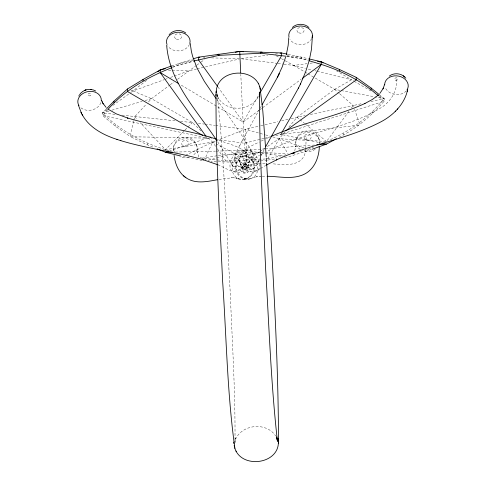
<?xml version="1.0" encoding="UTF-8"?>
<svg xmlns="http://www.w3.org/2000/svg" width="486" height="486" viewBox="0 0 486 486"><rect width="100%" height="100%" fill="white"/><g stroke="black" fill="none" stroke-linecap="round" stroke-linejoin="round"><path stroke-width="0.36" stroke-dasharray="2.43 1.82" d="M259.937 168.794C254.506 173.763 245.211 172.451 241.621 165.987C234.033 153.6 250.43 146.067 259.299 142.058M319.442 144.542C320.821 137.246 314.278 130.187 306.915 130.965C298.963 131.086 294.376 139.397 295.664 146.657L295.755 145.751L294.692 151.316M239.847 145.466C234.938 152.738 231.561 163.071 240.904 167.852C243.31 169.171 246.074 169.912 248.82 169.736C255.126 169.711 258.273 163.332 259.967 158.175M234.981 156.498L234.762 158.728M305.809 148.625L306.186 136.025M305.682 149.33C304.515 167.22 284.632 165.204 271.874 163.667M133.662 121.032L130.479 134.142L130.546 136.76L147.264 144.798L154.275 147.683M133.838 120.303L134.719 116.664L146.426 104.126M217.819 164.76C226.616 168.211 240.449 178.957 247.653 166.759C257.058 148.491 227.813 144.737 217.303 139.458M215.395 141.007L212.607 142.094L205.098 158.503L205.147 160.465M241.967 141.153L258.898 110.243M239.677 145.818L242.119 140.837M261.116 155.72L264.979 147.999M247.653 166.759L246.949 167.785L248.322 165.526M285.021 131.736L279.231 138.698L267.786 158.837L267.816 160.052L246.973 162.689L211.106 161.425M258.03 97.352C249.658 111.416 226.683 111.974 218.475 98.184L218.682 98.707L217.151 94.977L217.837 97.959L217.072 93.355C224.362 159.536 226.373 226.209 230.243 292.651C232.229 342.648 235.491 392.67 234.969 442.722L235.248 437.85L234.92 441.646L235.917 438.323L235.759 438.706C243.225 423.725 266.942 422.31 275.617 435.966M258.212 95.997L243.121 122.065L244.233 143.224L246.973 162.689L245.375 129.331L260.15 125.874M281.54 133.073L280.78 134.379L274.93 135.794M259.955 108.421L261.365 105.997M272.743 136.906L279.231 138.698L326.471 141.475L349.677 110.328M351.457 107.928L353.243 105.535L362.07 103.542M288.878 127.101L297.08 117.241L334.562 89.351L351.542 79.795L353.498 80.925M330.437 139.61C351.099 130.376 370.119 116.415 384.134 98.561L380.003 95.232M107.528 109.891L102.564 115.522L115.546 126.317L130.546 136.76L207.34 138.121L211.768 138.735M240.922 168.466L241.566 167.755A12.059 6.877 -62 0 0 243.844 164.481L245.126 161.729A11.943 6.822 -62 0 0 246.195 157.112L246.208 155.417A11.779 6.731 -62.1 0 0 243.443 150.411L242.903 150.198A12.029 6.877 -62.1 0 0 240.406 150.174L239.039 150.636A11.974 6.84 -62.1 0 0 232.703 156.784L230.959 160.441A12.193 6.956 -62.1 0 0 230.06 164.171L229.969 165.349A11.798 6.725 -62 0 0 240.91 168.442M148.461 101.945L151.517 98.67L169.65 85.178M339.07 137.295C356.53 128.596 371.383 115.771 384.195 101.179L384.134 98.561L379.572 95.936M106.142 109.18L102.497 112.904L102.564 115.522L207.34 138.121L169.748 150.854M184.48 130.54L165.428 149.676L165.477 151.638M185.008 130.011L192.42 122.569L194.655 122.855M131.19 92.243L147.179 80.008M170.258 84.728L173.885 82.025M177.512 79.327L196.21 65.574M258.995 110.358L243.121 122.065L179.656 84.206M259.609 109.909L262.051 108.105M262.659 107.655L301.12 79.279M196.812 65.136L200.42 62.536M201.022 62.099L204.63 59.499M282.621 133.055L280.78 134.379L320.632 142.835M107.382 109.386L102.497 112.904C121.014 131.639 145.271 144.081 170.458 151.225M112.874 105.432L130.576 92.686M244.16 165.076L259.518 155.326M259.336 151.851L246.906 160.07L225.941 160.969L199.843 157.768M259.961 151.438L264.931 148.151M267.415 146.505L279.231 138.698L304.418 148.09M260.557 168.417L265.672 165.453M242.362 168.326C249.008 163.764 257.38 163.162 265.198 163.339M252.325 168.952L253.558 168.332M256.116 170.969L257.452 170.307M185.518 155.332L212.607 142.094L246.906 160.07L267.786 158.837L286.041 154.761M261.189 141.074L264.427 139.5M266.371 138.559L269.493 137.137M299.898 151.383L307.917 149.396L313.415 147.051M172.597 67.408L178.781 64.802L192.632 61.297M216.094 140.733L245.375 129.331L264.821 134.713M130.947 90.196L133.018 90.925L164.195 79.704M164.906 79.449L167.737 78.428M170.574 77.408L173.405 76.387M174.116 76.138L188.993 70.78L196.38 69.055M284.638 157.452L288.295 156.887L311.526 149.463M171.601 65.968L192.784 58.988M108.986 111.021L102.497 112.904L115.237 114.392M111.871 110.182L142.143 101.392M145.028 100.553L151.517 98.67L192.42 122.569L201.149 131.013M208.057 160.344L216.027 158.205M216.75 158.011L244.999 150.435L264.627 148.91M172.609 66.746L192.389 61.582M244.64 179.103L247.951 177.755A12.095 10.978 -64.9 0 0 252.471 172.943M263.971 138.449L244.233 143.224L217.667 139.549M264.7 138.273L269.815 137.034M197.122 68.878L239.227 59.037M260.885 125.704L277.877 121.731M281.57 120.868L288.216 119.313M291.175 118.62L305.208 115.546M370.897 101.55L384.134 98.561L375.253 96.908M255.515 153.078C248.291 154.287 238.359 155.678 235.832 163.855C233.037 172.123 241.597 181.363 250.047 178.86M248.814 179.134L256.887 176.697L255.897 176.922L260.696 176.266L257.282 176.637M310.384 114.465L353.243 105.535L354.227 108.36M192.893 60.61L178.745 63.453L178.781 64.802M217.054 155.769L201.963 158.211M218.931 179.456L232.15 177.779M275.088 54.116L278.666 53.472M218.354 155.544C229.678 154.214 247.034 150.964 253.735 162.944C258.461 174.043 245.503 183.313 235.734 177.906L236.767 178.149L233.444 177.791M215.62 146.353L212.607 142.094L165.428 149.676L140.351 122.715M267.816 160.052L276.595 158.697M283.964 64.213L293.659 65.446L307.061 63.672M310.038 63.277L313.014 62.882M241.451 58.593L267.665 55.155M257.313 152.89L259.682 152.701M254.543 153.181L258.279 152.78M265.38 148.85L314.454 145.028M175.337 152.063L215.468 151.128M216.221 151.11L244.999 150.435L260.672 152.774M261.085 152.622L264.87 152.574M262.258 176.23L266.607 176.23M231.154 177.773L234.446 177.797M251.062 171.85L250.387 171.807M265.587 152.58L286.746 153.758M168.508 70.221L171.54 70.306M172.299 70.324L188.993 70.78M211.525 57.889L239.209 58.648M203.44 57.53L204.879 57.621M286.995 55.702L301.824 57.19L308.282 58.721M121.98 115.176L175.932 120.88M180.428 121.342L192.42 122.569M241.451 58.788L277.251 63.356M277.998 63.447L283.216 64.116M198.385 123.335L204.351 124.094M205.098 124.191L214.794 125.424M215.541 125.522L245.375 129.331M286.849 56.346L301.855 58.533L308.324 60.495M261.419 152.883L283.065 156.109M287.026 56.455L308.574 59.821M244.75 178.921L245.588 179.067L244.282 178.842M307.942 73.793L334.562 89.351L340.479 90.451M341.221 90.584L374.512 96.775M202.261 160.538L181.284 156.14M288.052 54.323L301.824 57.19L301.855 58.533M281.4 58.66L293.659 65.446L305.384 68.356M308.312 69.079L311.976 69.99M314.91 70.713L316.374 71.078M317.103 71.26L351.542 79.795L336.695 70.986M234.38 166.716L233.572 166.473A11.81 5.212 -27.9 0 1 233.213 160.647A11.81 5.212 -27.9 0 1 242.97 153.801L246.299 152.798A12.095 5.352 -28 0 1 251.141 152.792A11.761 5.231 -27.7 0 1 249.427 161.376M265.544 134.908L269.864 136.104M236.731 178.028L239.148 178.878M133.018 90.925L151.517 98.67M276.236 55.799L280.75 58.302M354.148 81.296L371.747 91.429M293.659 65.446L304.048 71.521M304.698 71.898L307.292 73.416M204.728 136.596L207.34 138.121M297.08 117.241L299.388 119.143M299.965 119.617L304.57 123.42M305.147 123.894L326.471 141.475M334.562 89.351L339.088 93.269M339.659 93.762L353.243 105.535M379.317 96.787L384.195 101.179L280.78 134.379L359.197 125.115L359.136 122.496L354.47 109.071M249.518 168.028L248.82 167.384A12.059 6.537 57 0 1 246.244 164.359L244.689 161.753A11.943 6.482 57 0 1 243.085 157.27L242.854 155.587A11.779 6.397 57 0 1 244.816 150.338L245.302 150.077A12.029 6.531 57.1 0 1 247.66 149.803L249.008 150.131A11.974 6.494 57.1 0 1 255.77 155.611L257.884 159.068A12.193 6.604 57.1 0 1 259.208 162.682L259.451 163.843A11.798 6.385 57 0 1 249.525 167.998M208.245 137.872L212.607 142.094M134.719 116.664L137.277 119.416M217.922 86.933L243.121 122.065L240.789 74.431M216.847 99.691C225.577 111.895 234.465 124.003 242.569 136.633C246.153 143.923 253.078 150.338 254.026 158.643C254.087 161.698 252.428 164.572 250.144 166.516C245.138 171.127 235.637 171.886 232.047 165.149M217.339 148.789L225.941 160.969L225.966 162.184M217.655 141.784L225.164 153.339L232.205 165.428M236.081 163.296L236.743 164.298M279.231 138.698L288.228 154.269M253.06 154.311L250.569 149.816M317.759 136.268L318.616 137.878M253.735 162.944L253.279 161.966M198.744 157.154L197.444 151.662L197.547 152.537C198.628 144.901 193.179 136.445 184.856 137.18C177.493 137.167 171.898 144.731 173.715 151.808M239.805 160.307L240.06 162.148M372.726 111.841L372.756 113.22M343.657 133.389L343.693 134.792M307.917 149.396L307.948 150.745M147.234 143.394L147.264 144.798M115.516 124.945L115.546 126.317M396.795 79.011C397.214 87.073 394.268 95.177 388.824 101.124A55.307 33.34 -3.8 0 1 383.193 106.337C353.443 125.898 317.012 130.345 284.456 143.625A169.019 101.896 -3.8 0 0 266.729 151.511M174.425 152.082A11.816 9.507 -2.4 0 1 179.814 139.962A11.816 9.507 -2.4 0 1 195.208 142.914A11.816 9.507 -2.4 0 1 192.735 155.593M188.744 157.336A11.816 9.507 -2.4 0 1 179.802 156.759M244.634 179.055A11.81 10.728 -65.1 0 1 234.161 175.13A11.81 10.728 -65.1 0 1 233.353 163.138L234.058 161.856A12.302 11.196 -65 0 1 238.11 157.78L239.993 156.826A11.075 10.072 -64.8 0 1 241.809 156.298A12.053 10.959 -64.8 0 1 249.16 157.616A11.761 10.692 -64.5 0 1 252.447 172.931M189.497 44.323A11.816 9.343 -2.4 0 1 179.067 50.878A11.816 9.343 -2.4 0 1 167.664 45.818M234.386 166.71A12.302 5.419 -27.6 0 0 238.699 166.607L240.606 166.139A11.075 4.89 -27.7 0 0 242.417 165.507M249.397 161.37A12.053 5.334 -27.7 0 1 242.423 165.489M311.72 38.479A11.816 9.337 -0.4 0 1 301.065 44.663A11.816 9.337 -0.4 0 1 289.844 39.214M300.36 149.536A11.816 9.501 -0.3 0 1 303.246 133.249A11.816 9.501 -0.3 0 1 319.363 143.34M318.379 146.037A11.816 9.501 -0.3 0 1 318.117 146.456M315.201 149.354A11.816 9.501 -0.3 0 1 302.772 150.709M100.894 102.564A11.816 9.404 -10.5 0 1 91.313 110.097A11.816 9.404 -10.5 0 1 79.631 106.586M406.326 90.846A11.816 9.362 7.6 0 1 394.681 94.424A11.816 9.362 7.6 0 1 385.119 87.219M260.107 154.998A169.019 101.896 -3.8 0 1 264.287 152.756M244.355 164.608L244.264 164.76A1.543 0.929 -58.8 0 0 244.531 166.577A1.543 0.929 -58.8 0 0 246.171 165.021A1.543 0.929 -58.8 0 0 245.236 163.837A1.567 0.948 -58.8 0 0 244.355 164.614M256.14 165.325L255.405 165.641A12.302 5.231 22.8 0 1 251.256 165.963L249.348 165.696A11.075 4.72 22.9 0 1 247.508 165.246A12.053 5.146 22.9 0 1 240.12 161.844A11.761 5.048 22.9 0 1 237.004 153.54A12.095 5.17 23.1 0 1 241.597 153.041L244.956 153.691A11.81 5.03 23.1 0 1 255.472 159.517A11.81 5.03 23.1 0 1 256.158 165.337M246.627 179L243.249 177.991A12.095 10.789 61.2 0 1 238.304 173.666A11.761 10.516 60.8 0 1 239.871 158.102A12.053 10.777 61.1 0 1 246.9 156.042A11.075 9.902 61.2 0 1 248.735 156.383L250.679 157.142A12.302 11.008 61.3 0 1 255.089 160.787L255.915 161.984A11.81 10.546 61.4 0 1 256.438 173.994A11.81 10.546 61.4 0 1 246.627 178.951M240.922 164.639L240.412 163.387L240.922 164.639M183.331 145.873A3.596 2.886 -2 0 0 188.762 143.358A3.596 2.886 -2 0 0 183.404 140.873A3.596 2.886 -2 0 0 183.331 145.873M247.228 172.682A3.602 3.274 -57.7 0 0 248.012 166.607A3.602 3.274 -57.7 0 0 242.611 169.377A3.602 3.274 -57.7 0 0 247.228 172.682M176.369 39.093A3.596 2.855 -2.1 0 0 181.703 36.462A3.596 2.855 -2.1 0 0 176.248 34.154A3.596 2.855 -2.1 0 0 176.369 39.093M244.725 168.308A3.602 1.737 -26.2 0 0 248.966 164.584A3.602 1.737 -26.2 0 0 243.486 165.562A3.602 1.737 -26.2 0 0 244.725 168.308M298.738 32.805A3.596 2.849 -0.8 0 0 304.139 30.32A3.596 2.849 -0.8 0 0 298.75 27.866A3.596 2.849 -0.8 0 0 298.738 32.805M241.463 166.917A3.602 1.689 21.5 0 0 247.052 167.603A3.602 1.689 21.5 0 0 242.642 164.238A3.602 1.689 21.5 0 0 241.463 166.917M305.834 139.652A3.596 2.886 -0.7 0 0 311.198 137.088A3.596 2.886 -0.7 0 0 305.773 134.658A3.596 2.886 -0.7 0 0 305.834 139.652M240.613 169.705A3.602 3.226 54.6 0 0 245.946 172.651A3.602 3.226 54.6 0 0 245.272 166.625A3.602 3.226 54.6 0 0 240.613 169.705M88.701 95.73A1.549 1.233 -0.6 0 0 91.04 94.673A1.549 1.233 -0.6 0 0 88.731 93.591A1.549 1.233 -0.6 0 0 88.701 95.73M395.464 80.129A1.549 1.233 -2.2 0 0 397.767 79.005A1.549 1.233 -2.2 0 0 395.428 77.991A1.549 1.233 -2.2 0 0 395.464 80.129M243.352 165.027A1.543 0.893 53.9 0 0 245.339 166.461A1.543 0.893 53.9 0 0 244.616 164.134A1.543 0.893 53.9 0 0 243.352 165.027"/><path stroke-width="0.73" d="M312.419 35.782L311.49 49.201L309.388 59.796M216.027 94.254C215.681 156.456 219.842 218.603 222.588 280.72C226.458 336.561 227.132 392.895 234.902 448.347M278.502 440.504C278.241 347.97 271.862 255.527 266.662 163.162M288.769 37.762L288.143 45.496L286.333 54.62M216.13 92.85L216.47 88.914L217.467 85.597M234.683 447.794C240.941 469.148 278.836 464.592 278.399 441.902M215.942 95.991L216.221 91.089M278.308 443.669L278.587 438.767M319.345 146.644C319.01 157.233 314.685 168.672 304.892 173.909C293.246 179.96 279.736 176.454 267.282 176.26M384.62 84.333L383.041 88.889L383.448 88.094L379.858 93.421M266.322 165.088L276.874 159.712L276.394 159.937C310.25 144.02 348.328 139.087 381.492 121.53C393.946 114.799 404.935 103.579 407.705 89.29M407.219 91.447L407.42 90.584M309.218 60.464L305.639 71.849L300.391 84.157M259.214 94.436L259.609 93.112L259.281 96.908L259.56 92.036C259.166 151.195 263.102 210.304 265.648 269.39C269.11 326.744 271.006 384.286 277.463 441.397L276.692 436.799M285.622 57.166L282.135 67.092L277.299 77.596L279.237 73.665L279.073 74M265.623 146.766L298.532 87.936M298.392 88.215L300.555 83.829M78.817 96.034L79.163 95.353M277.439 77.31L262.063 104.788M217.637 85.184C225.492 67.554 257.367 69.425 260.344 89.497M260.472 92.085L281.594 55.58L281.534 52.962L239.726 51.401L198.403 57.196L193.489 58.763M281.916 132.417L321.27 64.413L321.203 61.795L308.999 58.891M79.576 94.691C82.031 90.888 86.794 88.81 91.253 89.497L90.293 89.4L93.427 89.989L95.718 91.034M293.805 153.023L294.48 152.167L293.052 153.619L293.915 152.926L292.596 153.776L294.504 152.726L291.157 153.655M108.02 109.326C125.017 89.959 148.072 76.903 171.904 67.694M397.214 109.429L397.785 108.834M395.185 111.543L395.738 110.972M106.659 108.645L113.943 101.191L127.496 88.968L143.006 79.479L160.161 69.996L171.601 65.968M169.146 34.591L169.845 33.892M292.365 27.447C296.788 23.237 304.503 23.243 308.914 27.471M377.422 95.791L372.136 99.612L364.512 103.7L364.998 103.469C334.623 117.278 301.259 122.903 270.811 136.542M170.379 33.388C174.589 29.743 181.424 29.531 185.792 33.012M157.798 71.813L160.161 69.996L165.289 68.66M302.341 78.374L321.27 64.413C341.986 70.968 362.027 81.223 378.236 95.809M285.689 130.843L356.214 79.941L356.147 77.323L339.435 69.474L321.203 61.795L317.492 61.212M389.298 76.083C394.255 72.293 402.062 73.222 405.853 78.228M336.433 138.729L326.531 144.093L312.237 149.208M168.326 151.334L165.489 152.294L157.081 148.831M217.485 54.572L218.876 54.146L218.907 55.361L193.361 61.108M235.267 52.263L239.726 51.401L243.492 51.729M217.661 179.686C208.184 181.381 197.693 183.872 188.611 179.298C179.632 174.893 175.209 164.918 174.11 155.429M280.1 53.217L281.534 52.962L287.329 54.171M319.715 61.989L321.203 61.795L323.141 62.943M316.72 144.852L326.531 144.093L322.109 143.151M218.907 55.361L260.757 53.229L286.096 56.236M172.305 152.136L165.489 152.294L180.567 155.963M199.843 57.293L198.403 57.196L198.464 59.814L217.479 86.32M262.167 52.275L260.727 52.014L260.757 53.229M215.438 138.832L215.954 138.996C187.074 129.501 156.535 126.712 127.454 117.983L127.952 118.147L116.427 113.918L108.566 109.484M120.437 140.527L120.935 140.691C148.036 148.929 176.406 151.918 203.585 159.864L203.093 159.706L217.819 164.76M309.047 60.714L321.27 64.413M209.928 137.107L210.42 137.265M82.061 114.392C89.193 127.727 103.5 135.114 117.369 139.537M116.847 139.373L120.935 140.691M377.616 94.806L378.916 95.56M202.765 135.454L127.557 91.587L127.496 88.968M160.161 69.996L160.222 72.614L178.356 83.434M356.147 77.323L371.152 88.088L379.414 94.752M183.386 175.695L184.261 176.394M185.002 176.977L185.877 177.682M403.252 75.792L404.838 77.08M106.082 107.37L102.825 103.16M160.222 72.614L206.021 136.287M216.07 98.591L204.32 81.314L197.049 68.125L192.602 56.321L191.344 51.194L190.257 43.6M216.878 140.624C197.292 110.802 169.535 82.699 166.674 45.295M102.066 101.702L103.239 103.949M78.428 105.201L81.405 113.129M80.986 112.333L82.474 115.182M102.485 102.497L101.604 100.323M276.643 437.971L277.385 439.781L276.947 438.25M259.633 86.405L259.846 86.964M258.303 83.197L258.522 83.762M236.008 450.996L236.226 451.555M233.675 442.139L233.93 443.615M234.185 445.255L234.446 446.762M260.083 87.99L262.792 110.705L266.231 156.711M266.328 158.114L266.565 161.71M240.716 72.918L239.726 51.401M371.152 88.088L371.189 89.467M339.435 69.474L339.465 70.877M143.006 79.479L143.042 80.883M113.943 101.191L113.979 102.564M167.02 44.542A11.816 9.343 -2.4 0 1 177.803 32.234A11.816 9.343 -2.4 0 1 189.807 43.442M288.988 37.058A11.816 9.337 -0.4 0 1 301.004 26.001A11.816 9.337 -0.4 0 1 312.061 37.598M78.951 105.644A11.816 9.404 -10.5 0 1 87.207 91.745A11.816 9.404 -10.5 0 1 101.288 100.493M384.681 84.868A11.816 9.362 7.6 0 1 399 76.187A11.816 9.362 7.6 0 1 407.019 89.91M85.913 89.934L84.43 90.499L85.913 89.934"/></g></svg>
